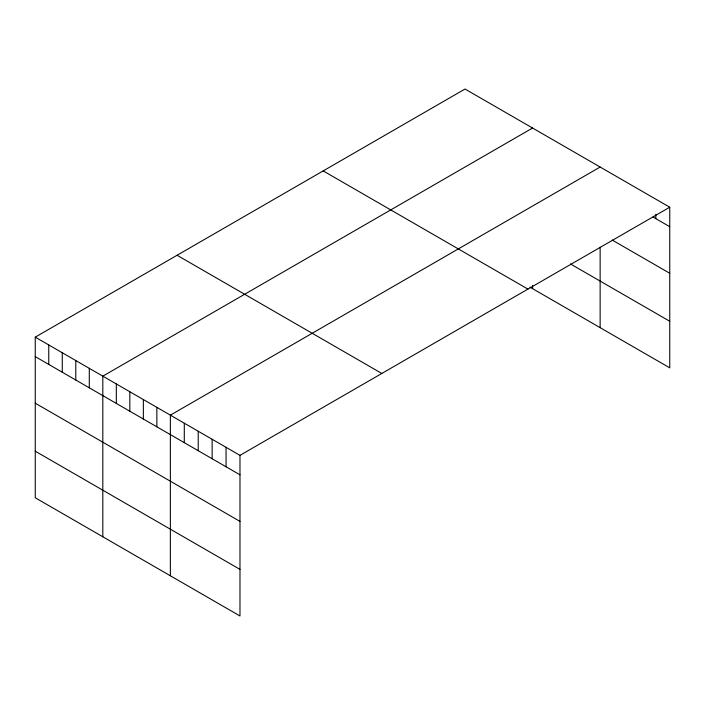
<?xml version="1.0" encoding="UTF-8"?>
<svg xmlns="http://www.w3.org/2000/svg" width="705" height="705" viewBox="0 0 705 705"><rect width="100%" height="100%" fill="white"/><g stroke="black" fill="none" stroke-linecap="round" stroke-linejoin="round"><path stroke-width="1.06" d="M669.75 207.226L239.982 455.351L239.982 615.976L35.25 497.774L35.25 337.149L465.018 89.024L669.75 207.226L669.75 367.851L529.878 287.094M532.575 128.028L102.815 376.153L102.815 536.778M600.14 167.041L170.372 415.157L170.372 575.791M653.041 217.043L669.75 226.693M612.204 240.052L669.75 273.276M570.415 263.917L669.75 321.269M323.19 170.91L527.93 289.103M177.07 255.263L381.81 373.465M35.25 337.149L239.982 455.351M35.25 356.615L239.982 474.817M35.25 403.198L239.982 521.4M35.25 451.191L239.982 569.393M655.826 214.329L655.826 218.656M600.14 247.27L600.14 327.666M532.575 285.481L532.575 288.653M226.058 447.314L226.058 466.78M212.143 439.277L212.143 458.743M198.22 431.24L198.22 450.707M184.296 423.203L184.296 442.661M156.862 407.358L156.862 426.825M143.353 399.559L143.353 419.026M129.835 391.76L129.835 411.226M116.325 383.952L116.325 403.419M89.297 368.354L89.297 387.82M75.787 360.555L75.787 380.021M62.278 352.747L62.278 372.214M48.76 344.948L48.76 364.414"/></g></svg>
